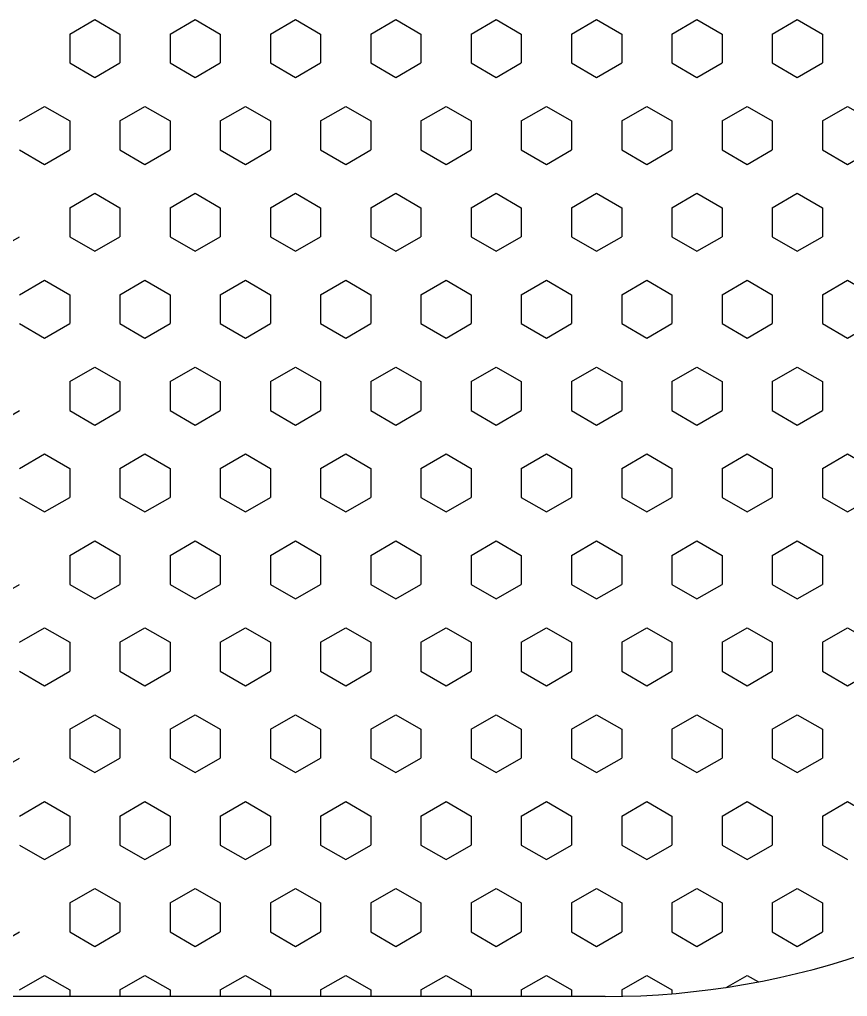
# Model space of a CAD drawing. Header units: millimetres. Extents: x 154.1 to 235.2, y 94.9 to 137.4.
# Drawn here: x 160.9369 to 161.0084, y 120.1759 to 120.2603 of the extents above; entities that cross this region are included whole.
import ezdxf

# ---------------------------------------------------------------- set-up
doc = ezdxf.new("R2010")
doc.units = ezdxf.units.MM
doc.header["$LTSCALE"] = 0.05
doc.layers.add('ACES-I', color=251, linetype='Continuous')

# ---------------------------------------------------------------- blocks, each defined once
blk = doc.blocks.new('*X8')
at = {"color": 0}
for p, q in [((6.14125, 2.665193), (6.1425, 2.667358)), ((6.14625, 2.665193), (6.145, 2.667358)), ((6.15625, 2.665193), (6.1575, 2.667358)), ((6.16125, 2.665193), (6.16, 2.667358)), ((6.17125, 2.665193), (6.1725, 2.667358)), ((6.17625, 2.665193), (6.175, 2.667358)), ((6.18625, 2.665193), (6.1875, 2.667358)), ((6.19125, 2.665193), (6.19, 2.667358)), ((6.20125, 2.665193), (6.2025, 2.667358)), ((6.1425, 2.663028), (6.14125, 2.665193)), ((6.145, 2.663028), (6.14625, 2.665193)), ((6.1575, 2.663028), (6.15625, 2.665193)), ((6.16, 2.663028), (6.16125, 2.665193)), ((6.1725, 2.663028), (6.17125, 2.665193)), ((6.175, 2.663028), (6.17625, 2.665193)), ((6.1875, 2.663028), (6.18625, 2.665193)), ((6.19, 2.663028), (6.19125, 2.665193)), ((6.2025, 2.663028), (6.20125, 2.665193)), ((6.205, 2.663028), (6.20625, 2.665193)), ((6.13375, 2.660863), (6.135, 2.663028)), ((6.135, 2.663028), (6.1375, 2.663028)), ((6.13875, 2.660863), (6.1375, 2.663028)), ((6.1425, 2.663028), (6.145, 2.663028)), ((6.14875, 2.660863), (6.15, 2.663028)), ((6.15, 2.663028), (6.1525, 2.663028)), ((6.15375, 2.660863), (6.1525, 2.663028)), ((6.1575, 2.663028), (6.16, 2.663028)), ((6.16375, 2.660863), (6.165, 2.663028)), ((6.165, 2.663028), (6.1675, 2.663028)), ((6.16875, 2.660863), (6.1675, 2.663028)), ((6.1725, 2.663028), (6.175, 2.663028)), ((6.17875, 2.660863), (6.18, 2.663028)), ((6.18, 2.663028), (6.1825, 2.663028)), ((6.18375, 2.660863), (6.1825, 2.663028)), ((6.1875, 2.663028), (6.19, 2.663028)), ((6.19375, 2.660863), (6.195, 2.663028)), ((6.195, 2.663028), (6.1975, 2.663028)), ((6.19875, 2.660863), (6.1975, 2.663028)), ((6.2025, 2.663028), (6.205, 2.663028)), ((6.20875, 2.660863), (6.21, 2.663028)), ((6.21, 2.663028), (6.2125, 2.663028)), ((6.21375, 2.660863), (6.2125, 2.663028)), ((6.135, 2.658698), (6.13375, 2.660863)), ((6.1375, 2.658698), (6.13875, 2.660863)), ((6.15, 2.658698), (6.14875, 2.660863)), ((6.1525, 2.658698), (6.15375, 2.660863)), ((6.165, 2.658698), (6.16375, 2.660863)), ((6.1675, 2.658698), (6.16875, 2.660863)), ((6.18, 2.658698), (6.17875, 2.660863)), ((6.1825, 2.658698), (6.18375, 2.660863)), ((6.195, 2.658698), (6.19375, 2.660863)), ((6.1975, 2.658698), (6.19875, 2.660863)), ((6.21, 2.658698), (6.20875, 2.660863)), ((6.2125, 2.658698), (6.21375, 2.660863)), ((6.135, 2.658698), (6.1375, 2.658698)), ((6.14125, 2.656533), (6.1425, 2.658698)), ((6.1425, 2.658698), (6.145, 2.658698)), ((6.14625, 2.656533), (6.145, 2.658698)), ((6.15, 2.658698), (6.1525, 2.658698)), ((6.15625, 2.656533), (6.1575, 2.658698)), ((6.1575, 2.658698), (6.16, 2.658698)), ((6.16125, 2.656533), (6.16, 2.658698)), ((6.165, 2.658698), (6.1675, 2.658698)), ((6.17125, 2.656533), (6.1725, 2.658698)), ((6.1725, 2.658698), (6.175, 2.658698)), ((6.17625, 2.656533), (6.175, 2.658698)), ((6.18, 2.658698), (6.1825, 2.658698)), ((6.18625, 2.656533), (6.1875, 2.658698)), ((6.1875, 2.658698), (6.19, 2.658698)), ((6.19125, 2.656533), (6.19, 2.658698)), ((6.195, 2.658698), (6.1975, 2.658698)), ((6.20125, 2.656533), (6.2025, 2.658698)), ((6.2025, 2.658698), (6.205, 2.658698)), ((6.20625, 2.656533), (6.205, 2.658698)), ((6.21, 2.658698), (6.2125, 2.658698)), ((6.21625, 2.656533), (6.21681, 2.657504)), ((6.1425, 2.654368), (6.14125, 2.656533)), ((6.145, 2.654368), (6.14625, 2.656533)), ((6.1575, 2.654368), (6.15625, 2.656533)), ((6.16, 2.654368), (6.16125, 2.656533)), ((6.1725, 2.654368), (6.17125, 2.656533)), ((6.175, 2.654368), (6.17625, 2.656533)), ((6.1875, 2.654368), (6.18625, 2.656533)), ((6.19, 2.654368), (6.19125, 2.656533)), ((6.2025, 2.654368), (6.20125, 2.656533)), ((6.205, 2.654368), (6.20625, 2.656533)), ((6.217285, 2.65474), (6.21625, 2.656533)), ((6.13375, 2.652203), (6.135, 2.654368)), ((6.135, 2.654368), (6.1375, 2.654368)), ((6.13875, 2.652203), (6.1375, 2.654368)), ((6.1425, 2.654368), (6.145, 2.654368)), ((6.14875, 2.652203), (6.15, 2.654368)), ((6.15, 2.654368), (6.1525, 2.654368)), ((6.15375, 2.652203), (6.1525, 2.654368)), ((6.1575, 2.654368), (6.16, 2.654368)), ((6.16375, 2.652203), (6.165, 2.654368)), ((6.165, 2.654368), (6.1675, 2.654368)), ((6.16875, 2.652203), (6.1675, 2.654368)), ((6.1725, 2.654368), (6.175, 2.654368)), ((6.17875, 2.652203), (6.18, 2.654368)), ((6.18, 2.654368), (6.1825, 2.654368)), ((6.18375, 2.652203), (6.1825, 2.654368)), ((6.1875, 2.654368), (6.19, 2.654368)), ((6.19375, 2.652203), (6.195, 2.654368)), ((6.195, 2.654368), (6.1975, 2.654368)), ((6.19875, 2.652203), (6.1975, 2.654368)), ((6.2025, 2.654368), (6.205, 2.654368)), ((6.20875, 2.652203), (6.21, 2.654368)), ((6.21, 2.654368), (6.2125, 2.654368)), ((6.21375, 2.652203), (6.2125, 2.654368)), ((6.135, 2.650038), (6.13375, 2.652203)), ((6.1375, 2.650038), (6.13875, 2.652203)), ((6.15, 2.650038), (6.14875, 2.652203)), ((6.1525, 2.650038), (6.15375, 2.652203)), ((6.165, 2.650038), (6.16375, 2.652203)), ((6.1675, 2.650038), (6.16875, 2.652203)), ((6.18, 2.650038), (6.17875, 2.652203)), ((6.1825, 2.650038), (6.18375, 2.652203)), ((6.195, 2.650038), (6.19375, 2.652203)), ((6.1975, 2.650038), (6.19875, 2.652203)), ((6.21, 2.650038), (6.20875, 2.652203)), ((6.2125, 2.650038), (6.21375, 2.652203)), ((6.135, 2.650038), (6.1375, 2.650038)), ((6.14125, 2.647873), (6.1425, 2.650038)), ((6.1425, 2.650038), (6.145, 2.650038)), ((6.14625, 2.647873), (6.145, 2.650038)), ((6.15, 2.650038), (6.1525, 2.650038)), ((6.15625, 2.647873), (6.1575, 2.650038)), ((6.1575, 2.650038), (6.16, 2.650038)), ((6.16125, 2.647873), (6.16, 2.650038)), ((6.165, 2.650038), (6.1675, 2.650038)), ((6.17125, 2.647873), (6.1725, 2.650038)), ((6.1725, 2.650038), (6.175, 2.650038)), ((6.17625, 2.647873), (6.175, 2.650038)), ((6.18, 2.650038), (6.1825, 2.650038)), ((6.18625, 2.647873), (6.1875, 2.650038)), ((6.1875, 2.650038), (6.19, 2.650038)), ((6.19125, 2.647873), (6.19, 2.650038)), ((6.195, 2.650038), (6.1975, 2.650038)), ((6.20125, 2.647873), (6.2025, 2.650038)), ((6.2025, 2.650038), (6.205, 2.650038)), ((6.20625, 2.647873), (6.205, 2.650038)), ((6.21, 2.650038), (6.2125, 2.650038)), ((6.21625, 2.647873), (6.2175, 2.650038)), ((6.2175, 2.650038), (6.217834, 2.650038)), ((6.1425, 2.645708), (6.14125, 2.647873)), ((6.145, 2.645708), (6.14625, 2.647873)), ((6.1575, 2.645708), (6.15625, 2.647873)), ((6.16, 2.645708), (6.16125, 2.647873)), ((6.1725, 2.645708), (6.17125, 2.647873)), ((6.175, 2.645708), (6.17625, 2.647873)), ((6.1875, 2.645708), (6.18625, 2.647873)), ((6.19, 2.645708), (6.19125, 2.647873)), ((6.2025, 2.645708), (6.20125, 2.647873)), ((6.205, 2.645708), (6.20625, 2.647873)), ((6.2175, 2.645708), (6.21625, 2.647873)), ((6.13375, 2.643543), (6.135, 2.645708)), ((6.135, 2.645708), (6.1375, 2.645708)), ((6.13875, 2.643543), (6.1375, 2.645708)), ((6.1425, 2.645708), (6.145, 2.645708)), ((6.14875, 2.643543), (6.15, 2.645708)), ((6.15, 2.645708), (6.1525, 2.645708)), ((6.15375, 2.643543), (6.1525, 2.645708)), ((6.1575, 2.645708), (6.16, 2.645708)), ((6.16375, 2.643543), (6.165, 2.645708)), ((6.165, 2.645708), (6.1675, 2.645708)), ((6.16875, 2.643543), (6.1675, 2.645708)), ((6.1725, 2.645708), (6.175, 2.645708)), ((6.17875, 2.643543), (6.18, 2.645708)), ((6.18, 2.645708), (6.1825, 2.645708)), ((6.18375, 2.643543), (6.1825, 2.645708)), ((6.1875, 2.645708), (6.19, 2.645708)), ((6.19375, 2.643543), (6.195, 2.645708)), ((6.195, 2.645708), (6.1975, 2.645708)), ((6.19875, 2.643543), (6.1975, 2.645708)), ((6.2025, 2.645708), (6.205, 2.645708)), ((6.20875, 2.643543), (6.21, 2.645708)), ((6.21, 2.645708), (6.2125, 2.645708)), ((6.21375, 2.643543), (6.2125, 2.645708)), ((6.2175, 2.645708), (6.218057, 2.645708)), ((6.135, 2.641377), (6.13375, 2.643543)), ((6.1375, 2.641377), (6.13875, 2.643543)), ((6.15, 2.641377), (6.14875, 2.643543)), ((6.1525, 2.641377), (6.15375, 2.643543)), ((6.165, 2.641377), (6.16375, 2.643543)), ((6.1675, 2.641377), (6.16875, 2.643543)), ((6.18, 2.641377), (6.17875, 2.643543)), ((6.1825, 2.641377), (6.18375, 2.643543)), ((6.195, 2.641377), (6.19375, 2.643543)), ((6.1975, 2.641377), (6.19875, 2.643543)), ((6.21, 2.641377), (6.20875, 2.643543)), ((6.2125, 2.641377), (6.21375, 2.643543)), ((6.135, 2.641377), (6.1375, 2.641377)), ((6.14125, 2.639212), (6.1425, 2.641377)), ((6.1425, 2.641377), (6.145, 2.641377)), ((6.14625, 2.639212), (6.145, 2.641377)), ((6.15, 2.641377), (6.1525, 2.641377)), ((6.15625, 2.639212), (6.1575, 2.641377)), ((6.1575, 2.641377), (6.16, 2.641377)), ((6.16125, 2.639212), (6.16, 2.641377)), ((6.165, 2.641377), (6.1675, 2.641377)), ((6.17125, 2.639212), (6.1725, 2.641377)), ((6.1725, 2.641377), (6.175, 2.641377)), ((6.17625, 2.639212), (6.175, 2.641377)), ((6.18, 2.641377), (6.1825, 2.641377)), ((6.18625, 2.639212), (6.1875, 2.641377)), ((6.1875, 2.641377), (6.19, 2.641377)), ((6.19125, 2.639212), (6.19, 2.641377)), ((6.195, 2.641377), (6.1975, 2.641377)), ((6.20125, 2.639212), (6.2025, 2.641377)), ((6.2025, 2.641377), (6.205, 2.641377)), ((6.20625, 2.639212), (6.205, 2.641377)), ((6.21, 2.641377), (6.2125, 2.641377)), ((6.21625, 2.639212), (6.2175, 2.641377)), ((6.2175, 2.641377), (6.218072, 2.641377)), ((6.1425, 2.637047), (6.14125, 2.639212)), ((6.145, 2.637047), (6.14625, 2.639212)), ((6.1575, 2.637047), (6.15625, 2.639212)), ((6.16, 2.637047), (6.16125, 2.639212)), ((6.1725, 2.637047), (6.17125, 2.639212)), ((6.175, 2.637047), (6.17625, 2.639212)), ((6.1875, 2.637047), (6.18625, 2.639212)), ((6.19, 2.637047), (6.19125, 2.639212)), ((6.2025, 2.637047), (6.20125, 2.639212)), ((6.205, 2.637047), (6.20625, 2.639212)), ((6.2175, 2.637047), (6.21625, 2.639212)), ((6.13375, 2.634882), (6.135, 2.637047)), ((6.135, 2.637047), (6.1375, 2.637047)), ((6.13875, 2.634882), (6.1375, 2.637047)), ((6.1425, 2.637047), (6.145, 2.637047)), ((6.14875, 2.634882), (6.15, 2.637047)), ((6.15, 2.637047), (6.1525, 2.637047)), ((6.15375, 2.634882), (6.1525, 2.637047)), ((6.1575, 2.637047), (6.16, 2.637047)), ((6.16375, 2.634882), (6.165, 2.637047)), ((6.165, 2.637047), (6.1675, 2.637047)), ((6.16875, 2.634882), (6.1675, 2.637047)), ((6.1725, 2.637047), (6.175, 2.637047)), ((6.17875, 2.634882), (6.18, 2.637047)), ((6.18, 2.637047), (6.1825, 2.637047)), ((6.18375, 2.634882), (6.1825, 2.637047)), ((6.1875, 2.637047), (6.19, 2.637047)), ((6.19375, 2.634882), (6.195, 2.637047)), ((6.195, 2.637047), (6.1975, 2.637047)), ((6.19875, 2.634882), (6.1975, 2.637047)), ((6.2025, 2.637047), (6.205, 2.637047)), ((6.20875, 2.634882), (6.21, 2.637047)), ((6.21, 2.637047), (6.2125, 2.637047)), ((6.21375, 2.634882), (6.2125, 2.637047)), ((6.2175, 2.637047), (6.218072, 2.637047)), ((6.135, 2.632717), (6.13375, 2.634882)), ((6.1375, 2.632717), (6.13875, 2.634882)), ((6.15, 2.632717), (6.14875, 2.634882)), ((6.1525, 2.632717), (6.15375, 2.634882)), ((6.165, 2.632717), (6.16375, 2.634882)), ((6.1675, 2.632717), (6.16875, 2.634882)), ((6.18, 2.632717), (6.17875, 2.634882)), ((6.1825, 2.632717), (6.18375, 2.634882)), ((6.195, 2.632717), (6.19375, 2.634882)), ((6.1975, 2.632717), (6.19875, 2.634882)), ((6.21, 2.632717), (6.20875, 2.634882)), ((6.2125, 2.632717), (6.21375, 2.634882)), ((6.135, 2.632717), (6.1375, 2.632717)), ((6.14125, 2.630552), (6.1425, 2.632717)), ((6.1425, 2.632717), (6.145, 2.632717)), ((6.14625, 2.630552), (6.145, 2.632717)), ((6.15, 2.632717), (6.1525, 2.632717)), ((6.15625, 2.630552), (6.1575, 2.632717)), ((6.1575, 2.632717), (6.16, 2.632717)), ((6.16125, 2.630552), (6.16, 2.632717)), ((6.165, 2.632717), (6.1675, 2.632717)), ((6.17125, 2.630552), (6.1725, 2.632717)), ((6.1725, 2.632717), (6.175, 2.632717)), ((6.17625, 2.630552), (6.175, 2.632717)), ((6.18, 2.632717), (6.1825, 2.632717)), ((6.18625, 2.630552), (6.1875, 2.632717)), ((6.1875, 2.632717), (6.19, 2.632717)), ((6.19125, 2.630552), (6.19, 2.632717)), ((6.195, 2.632717), (6.1975, 2.632717)), ((6.20125, 2.630552), (6.2025, 2.632717)), ((6.2025, 2.632717), (6.205, 2.632717)), ((6.20625, 2.630552), (6.205, 2.632717)), ((6.21, 2.632717), (6.2125, 2.632717)), ((6.21625, 2.630552), (6.2175, 2.632717)), ((6.2175, 2.632717), (6.218072, 2.632717)), ((6.1425, 2.628387), (6.14125, 2.630552)), ((6.145, 2.628387), (6.14625, 2.630552)), ((6.1575, 2.628387), (6.15625, 2.630552)), ((6.16, 2.628387), (6.16125, 2.630552)), ((6.1725, 2.628387), (6.17125, 2.630552)), ((6.175, 2.628387), (6.17625, 2.630552)), ((6.1875, 2.628387), (6.18625, 2.630552)), ((6.19, 2.628387), (6.19125, 2.630552)), ((6.2025, 2.628387), (6.20125, 2.630552)), ((6.205, 2.628387), (6.20625, 2.630552)), ((6.2175, 2.628387), (6.21625, 2.630552)), ((6.13375, 2.626222), (6.135, 2.628387)), ((6.135, 2.628387), (6.1375, 2.628387)), ((6.13875, 2.626222), (6.1375, 2.628387)), ((6.1425, 2.628387), (6.145, 2.628387)), ((6.14875, 2.626222), (6.15, 2.628387)), ((6.15, 2.628387), (6.1525, 2.628387)), ((6.15375, 2.626222), (6.1525, 2.628387)), ((6.1575, 2.628387), (6.16, 2.628387)), ((6.16375, 2.626222), (6.165, 2.628387)), ((6.165, 2.628387), (6.1675, 2.628387)), ((6.16875, 2.626222), (6.1675, 2.628387)), ((6.1725, 2.628387), (6.175, 2.628387)), ((6.17875, 2.626222), (6.18, 2.628387)), ((6.18, 2.628387), (6.1825, 2.628387)), ((6.18375, 2.626222), (6.1825, 2.628387)), ((6.1875, 2.628387), (6.19, 2.628387)), ((6.19375, 2.626222), (6.195, 2.628387)), ((6.195, 2.628387), (6.1975, 2.628387)), ((6.19875, 2.626222), (6.1975, 2.628387)), ((6.2025, 2.628387), (6.205, 2.628387)), ((6.20875, 2.626222), (6.21, 2.628387)), ((6.21, 2.628387), (6.2125, 2.628387)), ((6.21375, 2.626222), (6.2125, 2.628387)), ((6.2175, 2.628387), (6.218072, 2.628387)), ((6.135, 2.624057), (6.13375, 2.626222)), ((6.1375, 2.624057), (6.13875, 2.626222)), ((6.15, 2.624057), (6.14875, 2.626222)), ((6.1525, 2.624057), (6.15375, 2.626222)), ((6.165, 2.624057), (6.16375, 2.626222)), ((6.1675, 2.624057), (6.16875, 2.626222)), ((6.18, 2.624057), (6.17875, 2.626222)), ((6.1825, 2.624057), (6.18375, 2.626222)), ((6.195, 2.624057), (6.19375, 2.626222)), ((6.1975, 2.624057), (6.19875, 2.626222)), ((6.21, 2.624057), (6.20875, 2.626222)), ((6.2125, 2.624057), (6.21375, 2.626222)), ((6.135, 2.624057), (6.1375, 2.624057)), ((6.14125, 2.621892), (6.1425, 2.624057)), ((6.1425, 2.624057), (6.145, 2.624057)), ((6.14625, 2.621892), (6.145, 2.624057)), ((6.15, 2.624057), (6.1525, 2.624057)), ((6.15625, 2.621892), (6.1575, 2.624057)), ((6.1575, 2.624057), (6.16, 2.624057)), ((6.16125, 2.621892), (6.16, 2.624057)), ((6.165, 2.624057), (6.1675, 2.624057)), ((6.17125, 2.621892), (6.1725, 2.624057)), ((6.1725, 2.624057), (6.175, 2.624057)), ((6.17625, 2.621892), (6.175, 2.624057)), ((6.18, 2.624057), (6.1825, 2.624057)), ((6.18625, 2.621892), (6.1875, 2.624057)), ((6.1875, 2.624057), (6.19, 2.624057)), ((6.19125, 2.621892), (6.19, 2.624057)), ((6.195, 2.624057), (6.1975, 2.624057)), ((6.20125, 2.621892), (6.2025, 2.624057)), ((6.2025, 2.624057), (6.205, 2.624057)), ((6.20625, 2.621892), (6.205, 2.624057)), ((6.21, 2.624057), (6.2125, 2.624057)), ((6.21625, 2.621892), (6.2175, 2.624057)), ((6.2175, 2.624057), (6.218072, 2.624057)), ((6.1425, 2.619727), (6.14125, 2.621892)), ((6.145, 2.619727), (6.14625, 2.621892)), ((6.1575, 2.619727), (6.15625, 2.621892)), ((6.16, 2.619727), (6.16125, 2.621892)), ((6.1725, 2.619727), (6.17125, 2.621892)), ((6.175, 2.619727), (6.17625, 2.621892)), ((6.1875, 2.619727), (6.18625, 2.621892)), ((6.19, 2.619727), (6.19125, 2.621892)), ((6.2025, 2.619727), (6.20125, 2.621892)), ((6.205, 2.619727), (6.20625, 2.621892)), ((6.2175, 2.619727), (6.21625, 2.621892)), ((6.13375, 2.617562), (6.135, 2.619727)), ((6.135, 2.619727), (6.1375, 2.619727)), ((6.13875, 2.617562), (6.1375, 2.619727)), ((6.1425, 2.619727), (6.145, 2.619727)), ((6.14875, 2.617562), (6.15, 2.619727)), ((6.15, 2.619727), (6.1525, 2.619727)), ((6.15375, 2.617562), (6.1525, 2.619727)), ((6.1575, 2.619727), (6.16, 2.619727)), ((6.16375, 2.617562), (6.165, 2.619727)), ((6.165, 2.619727), (6.1675, 2.619727)), ((6.16875, 2.617562), (6.1675, 2.619727)), ((6.1725, 2.619727), (6.175, 2.619727)), ((6.17875, 2.617562), (6.18, 2.619727)), ((6.18, 2.619727), (6.1825, 2.619727)), ((6.18375, 2.617562), (6.1825, 2.619727)), ((6.1875, 2.619727), (6.19, 2.619727)), ((6.19375, 2.617562), (6.195, 2.619727)), ((6.195, 2.619727), (6.1975, 2.619727)), ((6.19875, 2.617562), (6.1975, 2.619727)), ((6.2025, 2.619727), (6.205, 2.619727)), ((6.20875, 2.617562), (6.21, 2.619727)), ((6.21, 2.619727), (6.2125, 2.619727)), ((6.21375, 2.617562), (6.2125, 2.619727)), ((6.2175, 2.619727), (6.218072, 2.619727)), ((6.135, 2.615397), (6.13375, 2.617562)), ((6.1375, 2.615397), (6.13875, 2.617562)), ((6.15, 2.615397), (6.14875, 2.617562)), ((6.1525, 2.615397), (6.15375, 2.617562)), ((6.165, 2.615397), (6.16375, 2.617562)), ((6.1675, 2.615397), (6.16875, 2.617562)), ((6.18, 2.615397), (6.17875, 2.617562)), ((6.1825, 2.615397), (6.18375, 2.617562)), ((6.195, 2.615397), (6.19375, 2.617562)), ((6.1975, 2.615397), (6.19875, 2.617562)), ((6.21, 2.615397), (6.20875, 2.617562)), ((6.2125, 2.615397), (6.21375, 2.617562)), ((6.135, 2.615397), (6.1375, 2.615397)), ((6.14125, 2.613232), (6.1425, 2.615397)), ((6.1425, 2.615397), (6.145, 2.615397)), ((6.14625, 2.613232), (6.145, 2.615397)), ((6.15, 2.615397), (6.1525, 2.615397)), ((6.15625, 2.613232), (6.1575, 2.615397)), ((6.1575, 2.615397), (6.16, 2.615397)), ((6.16125, 2.613232), (6.16, 2.615397)), ((6.165, 2.615397), (6.1675, 2.615397)), ((6.17125, 2.613232), (6.1725, 2.615397)), ((6.1725, 2.615397), (6.175, 2.615397)), ((6.17625, 2.613232), (6.175, 2.615397)), ((6.18, 2.615397), (6.1825, 2.615397)), ((6.18625, 2.613232), (6.1875, 2.615397)), ((6.1875, 2.615397), (6.19, 2.615397)), ((6.19125, 2.613232), (6.19, 2.615397)), ((6.195, 2.615397), (6.1975, 2.615397)), ((6.20125, 2.613232), (6.2025, 2.615397)), ((6.2025, 2.615397), (6.205, 2.615397)), ((6.20625, 2.613232), (6.205, 2.615397)), ((6.21, 2.615397), (6.2125, 2.615397)), ((6.21625, 2.613232), (6.2175, 2.615397)), ((6.2175, 2.615397), (6.218072, 2.615397)), ((6.1425, 2.611067), (6.14125, 2.613232)), ((6.145, 2.611067), (6.14625, 2.613232)), ((6.1575, 2.611067), (6.15625, 2.613232)), ((6.16, 2.611067), (6.16125, 2.613232)), ((6.1725, 2.611067), (6.17125, 2.613232)), ((6.175, 2.611067), (6.17625, 2.613232)), ((6.1875, 2.611067), (6.18625, 2.613232)), ((6.19, 2.611067), (6.19125, 2.613232)), ((6.2025, 2.611067), (6.20125, 2.613232)), ((6.205, 2.611067), (6.20625, 2.613232)), ((6.2175, 2.611067), (6.21625, 2.613232)), ((6.13375, 2.608902), (6.135, 2.611067)), ((6.135, 2.611067), (6.1375, 2.611067)), ((6.13875, 2.608902), (6.1375, 2.611067)), ((6.1425, 2.611067), (6.145, 2.611067)), ((6.14875, 2.608902), (6.15, 2.611067)), ((6.15, 2.611067), (6.1525, 2.611067)), ((6.15375, 2.608902), (6.1525, 2.611067)), ((6.1575, 2.611067), (6.16, 2.611067)), ((6.16375, 2.608902), (6.165, 2.611067)), ((6.165, 2.611067), (6.1675, 2.611067)), ((6.16875, 2.608902), (6.1675, 2.611067)), ((6.1725, 2.611067), (6.175, 2.611067)), ((6.17875, 2.608902), (6.18, 2.611067)), ((6.18, 2.611067), (6.1825, 2.611067)), ((6.18375, 2.608902), (6.1825, 2.611067)), ((6.1875, 2.611067), (6.19, 2.611067)), ((6.19375, 2.608902), (6.195, 2.611067)), ((6.195, 2.611067), (6.1975, 2.611067)), ((6.19875, 2.608902), (6.1975, 2.611067)), ((6.2025, 2.611067), (6.205, 2.611067)), ((6.20875, 2.608902), (6.21, 2.611067)), ((6.21, 2.611067), (6.2125, 2.611067)), ((6.21375, 2.608902), (6.2125, 2.611067)), ((6.2175, 2.611067), (6.218072, 2.611067)), ((6.135, 2.606736), (6.13375, 2.608902)), ((6.1375, 2.606736), (6.13875, 2.608902)), ((6.15, 2.606736), (6.14875, 2.608902)), ((6.1525, 2.606736), (6.15375, 2.608902)), ((6.165, 2.606736), (6.16375, 2.608902)), ((6.1675, 2.606736), (6.16875, 2.608902)), ((6.18, 2.606736), (6.17875, 2.608902)), ((6.1825, 2.606736), (6.18375, 2.608902)), ((6.195, 2.606736), (6.19375, 2.608902)), ((6.1975, 2.606736), (6.19875, 2.608902)), ((6.21, 2.606736), (6.20875, 2.608902)), ((6.2125, 2.606736), (6.21375, 2.608902)), ((6.135, 2.606736), (6.1375, 2.606736)), ((6.14125, 2.604571), (6.1425, 2.606736)), ((6.1425, 2.606736), (6.145, 2.606736)), ((6.14625, 2.604571), (6.145, 2.606736)), ((6.15, 2.606736), (6.1525, 2.606736)), ((6.15625, 2.604571), (6.1575, 2.606736)), ((6.1575, 2.606736), (6.16, 2.606736)), ((6.16125, 2.604571), (6.16, 2.606736)), ((6.165, 2.606736), (6.1675, 2.606736)), ((6.17125, 2.604571), (6.1725, 2.606736)), ((6.1725, 2.606736), (6.175, 2.606736)), ((6.17625, 2.604571), (6.175, 2.606736)), ((6.18, 2.606736), (6.1825, 2.606736)), ((6.18625, 2.604571), (6.1875, 2.606736)), ((6.1875, 2.606736), (6.19, 2.606736)), ((6.19125, 2.604571), (6.19, 2.606736)), ((6.195, 2.606736), (6.1975, 2.606736)), ((6.20125, 2.604571), (6.2025, 2.606736)), ((6.2025, 2.606736), (6.205, 2.606736)), ((6.20625, 2.604571), (6.205, 2.606736)), ((6.21, 2.606736), (6.2125, 2.606736)), ((6.21625, 2.604571), (6.2175, 2.606736)), ((6.2175, 2.606736), (6.218072, 2.606736)), ((6.1425, 2.602406), (6.14125, 2.604571)), ((6.145, 2.602406), (6.14625, 2.604571)), ((6.1575, 2.602406), (6.15625, 2.604571)), ((6.16, 2.602406), (6.16125, 2.604571)), ((6.1725, 2.602406), (6.17125, 2.604571)), ((6.175, 2.602406), (6.17625, 2.604571)), ((6.1875, 2.602406), (6.18625, 2.604571)), ((6.19, 2.602406), (6.19125, 2.604571)), ((6.2025, 2.602406), (6.20125, 2.604571)), ((6.205, 2.602406), (6.20625, 2.604571)), ((6.2175, 2.602406), (6.21625, 2.604571)), ((6.13375, 2.600241), (6.135, 2.602406)), ((6.135, 2.602406), (6.1375, 2.602406)), ((6.13875, 2.600241), (6.1375, 2.602406)), ((6.1425, 2.602406), (6.145, 2.602406)), ((6.14875, 2.600241), (6.15, 2.602406)), ((6.15, 2.602406), (6.1525, 2.602406)), ((6.15375, 2.600241), (6.1525, 2.602406)), ((6.1575, 2.602406), (6.16, 2.602406)), ((6.16375, 2.600241), (6.165, 2.602406)), ((6.165, 2.602406), (6.1675, 2.602406)), ((6.16875, 2.600241), (6.1675, 2.602406)), ((6.1725, 2.602406), (6.175, 2.602406)), ((6.17875, 2.600241), (6.18, 2.602406)), ((6.18, 2.602406), (6.1825, 2.602406)), ((6.18375, 2.600241), (6.1825, 2.602406)), ((6.1875, 2.602406), (6.19, 2.602406)), ((6.19375, 2.600241), (6.195, 2.602406)), ((6.195, 2.602406), (6.1975, 2.602406)), ((6.19875, 2.600241), (6.1975, 2.602406)), ((6.2025, 2.602406), (6.205, 2.602406)), ((6.20875, 2.600241), (6.21, 2.602406)), ((6.21, 2.602406), (6.2125, 2.602406)), ((6.21375, 2.600241), (6.2125, 2.602406)), ((6.2175, 2.602406), (6.218072, 2.602406)), ((6.135, 2.598076), (6.13375, 2.600241)), ((6.1375, 2.598076), (6.13875, 2.600241)), ((6.15, 2.598076), (6.14875, 2.600241)), ((6.1525, 2.598076), (6.15375, 2.600241)), ((6.165, 2.598076), (6.16375, 2.600241)), ((6.1675, 2.598076), (6.16875, 2.600241)), ((6.18, 2.598076), (6.17875, 2.600241)), ((6.1825, 2.598076), (6.18375, 2.600241)), ((6.195, 2.598076), (6.19375, 2.600241)), ((6.1975, 2.598076), (6.19875, 2.600241)), ((6.21, 2.598076), (6.20875, 2.600241)), ((6.2125, 2.598076), (6.21375, 2.600241)), ((6.135, 2.598076), (6.1375, 2.598076)), ((6.14125, 2.595911), (6.1425, 2.598076)), ((6.1425, 2.598076), (6.145, 2.598076)), ((6.14625, 2.595911), (6.145, 2.598076)), ((6.15, 2.598076), (6.1525, 2.598076)), ((6.15625, 2.595911), (6.1575, 2.598076)), ((6.1575, 2.598076), (6.16, 2.598076)), ((6.16125, 2.595911), (6.16, 2.598076)), ((6.165, 2.598076), (6.1675, 2.598076)), ((6.17125, 2.595911), (6.1725, 2.598076)), ((6.1725, 2.598076), (6.175, 2.598076)), ((6.17625, 2.595911), (6.175, 2.598076)), ((6.18, 2.598076), (6.1825, 2.598076)), ((6.18625, 2.595911), (6.1875, 2.598076)), ((6.1875, 2.598076), (6.19, 2.598076)), ((6.19125, 2.595911), (6.19, 2.598076)), ((6.195, 2.598076), (6.1975, 2.598076)), ((6.20125, 2.595911), (6.2025, 2.598076)), ((6.2025, 2.598076), (6.205, 2.598076)), ((6.20625, 2.595911), (6.205, 2.598076)), ((6.21, 2.598076), (6.2125, 2.598076)), ((6.21625, 2.595911), (6.2175, 2.598076)), ((6.2175, 2.598076), (6.218072, 2.598076)), ((6.1425, 2.593746), (6.14125, 2.595911)), ((6.145, 2.593746), (6.14625, 2.595911)), ((6.1575, 2.593746), (6.15625, 2.595911)), ((6.16, 2.593746), (6.16125, 2.595911)), ((6.1725, 2.593746), (6.17125, 2.595911)), ((6.175, 2.593746), (6.17625, 2.595911)), ((6.1875, 2.593746), (6.18625, 2.595911)), ((6.19, 2.593746), (6.19125, 2.595911)), ((6.2025, 2.593746), (6.20125, 2.595911)), ((6.205, 2.593746), (6.20625, 2.595911)), ((6.2175, 2.593746), (6.21625, 2.595911)), ((6.15375, 2.591581), (6.1525, 2.593746)), ((6.16875, 2.591581), (6.1675, 2.593746)), ((6.18375, 2.591581), (6.1825, 2.593746)), ((6.19875, 2.591581), (6.1975, 2.593746)), ((6.21375, 2.591581), (6.2125, 2.593746))]:
    blk.add_line(p, q, dxfattribs=at)
blk = doc.blocks.new('Tv_29pol')
at = {"layer": 'ACES-I'}
blk.add_line((0.255, -0.108139), (0.255, -0.176192), dxfattribs=at)
blk.add_arc((0.185, -0.108139), 0.07, 0, 77.83706, dxfattribs=at)
blk.add_blockref('*X8', (-5.963072, -2.752412), dxfattribs=at)

msp = doc.modelspace()

# ---------------------------------------------------------------- block references
at = {"rotation": 270.0000000000009}
msp.add_blockref('Tv_29pol', (161.095578, 120.430935), dxfattribs=at)

doc.saveas('drawing.dxf')
